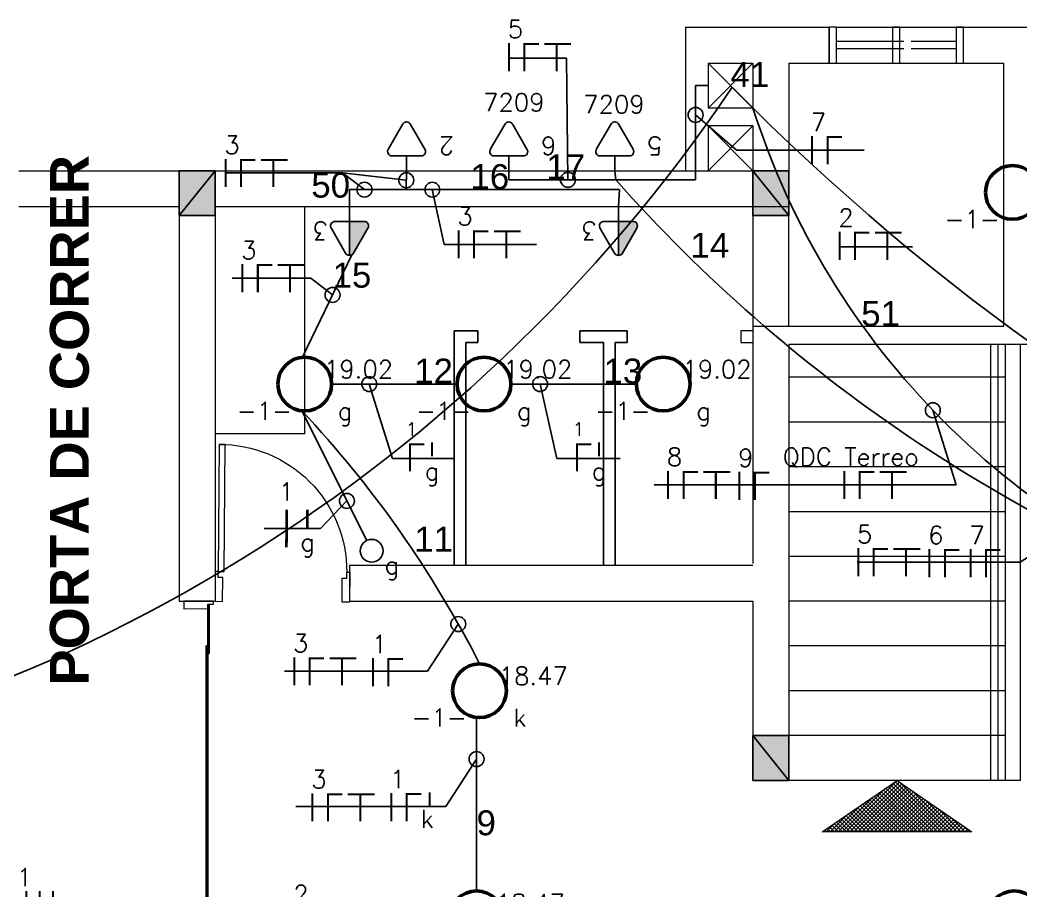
# Model space of a CAD drawing. Header units: millimetres. Extents: x 4360 to 8806, y 1896 to 3880.
# Drawn here: x 4411.66 to 4418.36, y 1907.6 to 1913.43 of the extents above; entities that cross this region are included whole.
import ezdxf
from ezdxf.enums import TextEntityAlignment as Align

# ---------------------------------------------------------------- set-up
doc = ezdxf.new("R2010")
doc.units = ezdxf.units.MM
doc.linetypes.add('ACAD_ISO03W100', pattern=[30, 12, -18])
doc.linetypes.add('Contínuo', pattern=[0])
for name, color, linetype in [('C-EQUIPAMENTOS', 7, 'Continuous'), ('CIRCUITOS', 255, 'Continuous'), ('Codutores', 7, 'Continuous'), ('Eletrodutos', 4, 'Continuous'), ('INTERRUPTORES', 1, 'Continuous')]:
    doc.layers.add(name, color=color, linetype=linetype)
for name, color, linetype, lineweight in [('C-Paredes-Acessorios', 20, 'Continuous', 5), ('C-Peças-Diversos', 7, 'Continuous', 5), ('C-Portas', 7, 'Continuous', 5), ('C-Texto', 4, 'Continuous', 9), ('ILUMINAÇÃO', 1, 'Contínuo', 50), ('TOMADAS', 1, 'Continuous', 25)]:
    doc.layers.add(name, color=color, linetype=linetype, lineweight=lineweight)
doc.layers.add('C-Pilares', color=7, linetype='Continuous', plot=False)
doc.styles.add('BOLD', font='arialbd.ttf')
doc.styles.add('RomanS', font='romans.shx')
doc.styles.get("Standard").update_dxf_attribs({"font": 'arial.ttf'})

# ---------------------------------------------------------------- blocks, each defined once
blk = doc.blocks.new('d9-2')
at = {"layer": 'C-Portas'}
for p, q in [((-0.06, 0.2), (-0.06, 1.05)), ((-0.06, 1.05), (-0.02, 1.05)), ((-0.02, 1.05), (-0.02, 0.2)), ((-0.88, 0.2), (-0.9, 0.2)), ((-0.9, 0.2), (-0.9, 0)), ((-0.88, 0.16), (-0.88, 0.2)), ((-0.85, 0.16), (-0.88, 0.16)), ((-0.85, 0), (-0.85, 0.16)), ((-0.02, 0.2), (-0.06, 0.2)), ((-0.05, 0), (-0.05, 0.16)), ((-0.05, 0.16), (-0.02, 0.16)), ((-0.02, 0.16), (-0.02, 0.2)), ((-0.02, 0.2), (0, 0.2)), ((0, 0.2), (0, 0)), ((-0.9, 0), (-0.85, 0)), ((0, 0), (-0.05, 0))]:
    blk.add_line(p, q, dxfattribs=at)
blk.add_arc((-0.0299, 0.2), 0.8501, 89.32988, 180, dxfattribs=at)
blk = doc.blocks.new('A$C2A3D30EB')
at = {"layer": 'C-Pilares'}
for color, points in [(6, [(0, 0), (24, 30), (0, 30)]), (6, [(24, 30), (0, 30), (0, 0)]), (135, [(24, 30), (0, 0), (24, 0)])]:
    blk.add_hatch(color=color, dxfattribs=at).paths.add_polyline_path(points)
blk.add_line((24, 30), (0, 0), dxfattribs=at)
at = {"layer": 'C-Pilares', "color": 7}
blk.add_lwpolyline([(0, 0), (24, 0), (24, 30), (0, 30)], close=True, dxfattribs=at)
blk = doc.blocks.new('TEMED02')
for p, q in [((-1.617, 1.949), (-0.353, 4.139)), ((0, 1.32), (0, 4.36)), ((0.353, 4.139), (1.631, 1.925)), ((-1.297, 1.32), (1.28, 1.32)), ((0, 0), (0, 1.32))]:
    blk.add_line(p, q)
for centre, start, end in [((0, 3.967), 26.04787, 153.95213), ((-1.302, 1.713), 143.13324, 270.77697), ((1.3, 1.713), 267.18113, 32.56886)]:
    blk.add_arc(centre, 0.393, start, end)
at = {"linetype": 'Continuous'}
for points in [[(0, 4.36), (1.631, 1.925), (0.208, 4.3)], [(1.631, 1.925), (0, 4.36), (1.693, 1.721)], [(0, 1.32), (1.693, 1.721), (0, 4.36)], [(0.353, 4.139), (0.208, 4.3), (1.631, 1.925)], [(1.693, 1.721), (0, 1.32), (1.64, 1.516)], [(1.28, 1.32), (1.64, 1.516), (0, 1.32)], [(1.64, 1.516), (1.28, 1.32), (1.487, 1.367)]]:
    blk.add_solid(points, dxfattribs=at)
at = {"style": 'RomanS', "flags": 8}
for tag, p in [('020', (-4.961, 2.195)), ('001', (3.391, 2.166))]:
    blk.add_attdef(tag, text='', height=1.6, dxfattribs=at).set_placement(p, align=Align.MIDDLE_CENTER)
blk = doc.blocks.new('TEBAI01')
for p, q in [((-1.617, 1.949), (-0.353, 4.139)), ((0.353, 4.139), (1.631, 1.925)), ((-1.297, 1.32), (1.28, 1.32)), ((0, 0), (0, 1.32))]:
    blk.add_line(p, q)
for centre, start, end in [((0, 3.967), 26.04787, 153.95213), ((-1.302, 1.713), 143.13324, 270.77697), ((1.3, 1.713), 267.18113, 32.56886)]:
    blk.add_arc(centre, 0.393, start, end)
at = {"style": 'RomanS', "flags": 8}
for tag, p in [('020', (-5.031, 2.198)), ('001', (3.561, 2.226))]:
    blk.add_attdef(tag, text='', height=1.6, dxfattribs=at).set_placement(p, align=Align.MIDDLE_CENTER)
blk = doc.blocks.new('FRR')
at = {"const_width": 0.24}
for points in [[(0.12, 1.68), (0.12, -1.68)], [(1.72, 1.68), (1.72, 0)], [(3.32, 1.68), (3.32, 0)]]:
    blk.add_lwpolyline(points, dxfattribs=at)
at = {"style": 'RomanS', "flags": 8}
for tag, p in [('001', (-0.1, 3.31)), ('009', (1.63, -1.63)), ('030', (3.37, -1.63))]:
    blk.add_attdef(tag, text='', height=1.6, dxfattribs=at).set_placement(p, align=Align.MIDDLE_CENTER)
blk = doc.blocks.new('A$C0BD3781F')
blk.add_circle((0.36, 0.36), 0.36)
at = {"style": 'RomanS', "flags": 8}
for tag, p in [('001', (0.188, 0.472)), ('009', (0.502, 0.474)), ('020', (0.356, 0.232))]:
    blk.add_attdef(tag, text='', height=0.16, dxfattribs=at).set_placement(p, align=Align.MIDDLE_CENTER)
blk = doc.blocks.new('Ir1s01')
blk.add_circle((0, 1.017), 1.017)
at = {"style": 'RomanS', "flags": 8}
blk.add_attdef('009', text='', height=1.6, dxfattribs=at).set_placement((1.811, 2.295), align=Align.MIDDLE_CENTER)
blk = doc.blocks.new('FNT')
at = {"const_width": 0.24}
for points in [[(0.12, 1.68), (0.12, -1.68)], [(1.84, 1.56), (3.68, 1.56)], [(1.96, 1.44), (1.96, -1.68)], [(4.32, 1.56), (7.52, 1.56)], [(5.8, 1.44), (5.8, -1.68)]]:
    blk.add_lwpolyline(points, dxfattribs=at)
at = {"style": 'RomanS', "flags": 8}
blk.add_attdef('001', text='', height=1.6, dxfattribs=at).set_placement((0.89, 3.34), align=Align.MIDDLE_CENTER)
blk = doc.blocks.new('A$C27EA2FDF')
at = {"const_width": 0.009}
for points in [[(0.0398, 0.126), (0.0398, 0)], [(0.1043, 0.1215), (0.1733, 0.1215)], [(0.1088, 0.117), (0.1088, 0)]]:
    blk.add_lwpolyline(points, dxfattribs=at)
at = {"style": 'RomanS', "flags": 8}
blk.add_attdef('001', text='', height=0.06, dxfattribs=at).set_placement((0.0686, 0.1884), align=Align.MIDDLE_CENTER)
blk = doc.blocks.new('FRRR')
at = {"const_width": 0.24}
blk.add_lwpolyline([(1.72, 1.68), (1.72, 0)], dxfattribs=at)
at = {"style": 'RomanS', "flags": 8}
blk.add_attdef('009', text='', height=1.6, dxfattribs=at).set_placement((1.72, -1.67), align=Align.MIDDLE_CENTER)
blk = doc.blocks.new('A$C3508442B')
at = {"const_width": 0.024}
for points in [[(0.2619, 0.2242), (0.5919, 0.1608)], [(0.2272, 0.0435), (0.3922, 0.0118)]]:
    blk.add_lwpolyline(points, dxfattribs=at)
at = {"style": 'RomanS', "flags": 8}
for tag, p in [('009', (0.6337, 0.3286)), ('001', (0.1047, 0.2577))]:
    blk.add_attdef(tag, text='', height=0.16, rotation=79, dxfattribs=at).set_placement(p, align=Align.MIDDLE_CENTER)

msp = doc.modelspace()

# ---------------------------------------------------------------- hatches: boundary and pattern name
at = {"layer": 'C-EQUIPAMENTOS'}
h = msp.add_hatch(dxfattribs=at)
h.set_pattern_fill('ANSI37', color=256, scale=0.15, style=0)
h.set_pattern_definition([(135, (4671.04488, 1403.849587), (0.01325825215, 0.01325825215), []), (45, (4671.04488, 1403.849587), (0.01325825215, -0.01325825215), [])])
h.paths.add_polyline_path([(4418.02946, 1907.99351), (4417.02946, 1907.99351), (4417.52946, 1908.33768)])

# ---------------------------------------------------------------- linework, layer by layer
for p, q in [((4412.9146, 1906.85795), (4412.9146, 1909.51795)), ((4412.9146, 1906.85795), (4412.9146, 1909.51782)), ((4412.9246, 1909.18788), (4412.9246, 1909.51788)), ((4412.9046, 1907.13788), (4412.9046, 1909.23788)), ((4412.9146, 1909.23788), (4412.9046, 1909.23788)), ((4412.9246, 1909.18788), (4412.9146, 1909.18788)), ((4412.9046, 1908.18788), (4412.9146, 1908.18788))]:
    msp.add_line(p, q)
at = {"layer": 'C-EQUIPAMENTOS', "lineweight": 20}
msp.add_lwpolyline([(4418.02946, 1907.99351), (4417.02946, 1907.99351), (4417.52946, 1908.33768), (4418.02946, 1907.99351)], dxfattribs=at)
at = {"layer": 'C-Paredes-Acessorios'}
for p, q in [((4416.11446, 1913.37768), (4417.07446, 1913.37768)), ((4416.11446, 1913.37768), (4416.11446, 1912.41768)), ((4417.07446, 1913.13768), (4417.07446, 1913.37768)), ((4417.07446, 1913.13768), (4417.07446, 1913.37768)), ((4417.07446, 1913.13768), (4417.07446, 1913.37768)), ((4417.07446, 1913.13768), (4417.07446, 1913.37768)), ((4417.07446, 1913.13768), (4417.07446, 1913.37768)), ((4417.07446, 1913.13768), (4417.07446, 1913.37768)), ((4417.07446, 1913.13768), (4417.07446, 1913.37768)), ((4417.07446, 1913.13768), (4417.07446, 1913.37768)), ((4417.07446, 1913.13768), (4417.07446, 1913.37768)), ((4417.07446, 1913.13768), (4417.07446, 1913.37768)), ((4417.07446, 1913.13768), (4417.07446, 1913.37768)), ((4417.07446, 1913.13768), (4417.07446, 1913.37768)), ((4417.07446, 1913.13768), (4417.07446, 1913.37768)), ((4417.07446, 1913.13768), (4417.07446, 1913.37768)), ((4417.07446, 1913.13768), (4417.07446, 1913.37768)), ((4417.07446, 1913.13768), (4417.07446, 1913.37768)), ((4417.07446, 1913.13768), (4417.07446, 1913.37768)), ((4417.09946, 1913.37768), (4417.09946, 1913.37768)), ((4417.09946, 1913.37768), (4417.09946, 1913.37768)), ((4417.09946, 1913.37768), (4417.09946, 1913.37768)), ((4417.09946, 1913.37768), (4417.09946, 1913.37768)), ((4417.09946, 1913.37768), (4417.09946, 1913.37768)), ((4417.09946, 1913.37768), (4417.09946, 1913.37768)), ((4417.12446, 1913.37768), (4417.97446, 1913.37768)), ((4417.97446, 1913.37768), (4418.63446, 1913.37768)), ((4417.97446, 1913.13768), (4417.97446, 1913.37768)), ((4417.97446, 1913.13768), (4417.97446, 1913.37768)), ((4417.97446, 1913.13768), (4417.97446, 1913.37768)), ((4417.97446, 1913.13768), (4417.97446, 1913.37768)), ((4417.97446, 1913.13768), (4417.97446, 1913.37768)), ((4417.97446, 1913.13768), (4417.97446, 1913.37768)), ((4417.14946, 1913.28268), (4417.12446, 1913.28268)), ((4417.14946, 1913.23268), (4417.12446, 1913.23268)), ((4416.26446, 1913.13768), (4416.56446, 1913.13768)), ((4416.26446, 1913.13768), (4416.26446, 1912.83768)), ((4416.26446, 1913.13768), (4416.56446, 1912.83768)), ((4416.56446, 1913.13768), (4416.26446, 1912.83768)), ((4416.56446, 1913.13768), (4416.56446, 1912.83768)), ((4416.80446, 1913.13768), (4416.80446, 1912.17768)), ((4416.80446, 1913.13768), (4417.07446, 1913.13768)), ((4417.09946, 1913.13768), (4417.09946, 1913.13768)), ((4417.12446, 1913.13768), (4417.97446, 1913.13768)), ((4417.97446, 1913.13768), (4418.24446, 1913.13768)), ((4418.24446, 1911.37768), (4418.24446, 1913.13768)), ((4416.56446, 1912.83768), (4416.26446, 1912.83768)), ((4416.56446, 1912.71768), (4416.26446, 1912.71768)), ((4416.26446, 1912.71768), (4416.26446, 1912.41768)), ((4416.26446, 1912.71768), (4416.56446, 1912.41768)), ((4416.56446, 1912.71768), (4416.26446, 1912.41768)), ((4416.56446, 1912.71768), (4416.56446, 1912.41768)), ((4411.64946, 1912.41768), (4416.56446, 1912.41768)), ((4411.64946, 1912.17768), (4412.72446, 1912.17768)), ((4412.96446, 1912.17768), (4416.80446, 1912.17768)), ((4416.56446, 1912.17768), (4416.56446, 1909.79007)), ((4412.72446, 1912.11768), (4412.72446, 1909.53768)), ((4412.96446, 1912.11768), (4412.96446, 1909.53768)), ((4416.56446, 1911.37768), (4418.24446, 1911.37768)), ((4416.56446, 1911.34693), (4416.48496, 1911.34693)), ((4416.48496, 1911.34693), (4416.48496, 1911.26793)), ((4416.48496, 1911.26793), (4416.56446, 1911.26793)), ((4416.80446, 1911.25768), (4419.80446, 1911.25768)), ((4416.80446, 1911.25768), (4416.80446, 1908.33768)), ((4418.15446, 1911.25768), (4418.15446, 1908.33768)), ((4418.20446, 1911.25768), (4418.20446, 1908.33768)), ((4418.25446, 1911.25768), (4418.25446, 1908.33768)), ((4418.35446, 1911.25768), (4418.35446, 1908.33768)), ((4416.80446, 1911.03768), (4418.25446, 1911.03768)), ((4416.80446, 1910.73768), (4418.25446, 1910.73768)), ((4416.80446, 1910.43768), (4418.25446, 1910.43768)), ((4416.80446, 1910.13768), (4418.25446, 1910.13768)), ((4416.80446, 1909.83768), (4418.25446, 1909.83768)), ((4413.86446, 1909.77768), (4416.56446, 1909.77768)), ((4413.86446, 1909.77768), (4413.86446, 1909.53768)), ((4412.72446, 1909.53768), (4412.96446, 1909.53768)), ((4413.86446, 1909.53768), (4416.56446, 1909.53768)), ((4416.21446, 1909.53768), (4416.56446, 1909.53768)), ((4416.56446, 1909.53768), (4416.56446, 1908.57768)), ((4416.56446, 1909.53768), (4416.56446, 1908.68768)), ((4418.25446, 1909.53768), (4416.80446, 1909.53768)), ((4418.25446, 1909.23768), (4416.80446, 1909.23768)), ((4418.25446, 1908.93768), (4416.80446, 1908.93768)), ((4418.25446, 1908.63768), (4416.80446, 1908.63768)), ((4418.35446, 1908.33768), (4416.80446, 1908.33768))]:
    msp.add_line(p, q, dxfattribs=at)
at = {"layer": 'C-Paredes-Acessorios', "linetype": 'ACAD_ISO03W100'}
for p, q in [((4417.57446, 1913.28268), (4417.12446, 1913.28268)), ((4417.92446, 1913.28268), (4417.62446, 1913.28268)), ((4417.57446, 1913.23268), (4417.12446, 1913.23268)), ((4417.92446, 1913.23268), (4417.62446, 1913.23268))]:
    msp.add_line(p, q, dxfattribs=at)
at = {"layer": 'C-Paredes-Acessorios', "color": 3}
msp.add_line((4416.80446, 1911.37768), (4416.80446, 1912.17768), dxfattribs=at)
at = {"layer": 'C-Paredes-Acessorios', "lineweight": 25}
for p, q in [((4414.56446, 1911.34693), (4414.56446, 1909.77768)), ((4414.72325, 1911.34693), (4414.56446, 1911.34693)), ((4414.72325, 1911.26793), (4414.72325, 1911.34693)), ((4415.72296, 1911.34693), (4415.40546, 1911.34693)), ((4415.40546, 1911.34693), (4415.40546, 1911.26793)), ((4415.72296, 1911.26793), (4415.72296, 1911.34693)), ((4414.64375, 1911.26793), (4414.64346, 1909.77768)), ((4414.64375, 1911.26793), (4414.72325, 1911.26793)), ((4415.40546, 1911.26793), (4415.56446, 1911.26793)), ((4415.56446, 1911.26793), (4415.56446, 1909.77768)), ((4415.64346, 1911.26793), (4415.72296, 1911.26793)), ((4415.64346, 1909.77768), (4415.64346, 1911.26793))]:
    msp.add_line(p, q, dxfattribs=at)
at = {"layer": 'C-Paredes-Acessorios', "color": 3}
for points in [[(4417.12446, 1913.13768), (4417.12446, 1913.37768), (4417.07446, 1913.37768), (4417.07446, 1913.13768)], [(4417.54946, 1913.13768), (4417.54946, 1913.37768), (4417.49946, 1913.37768), (4417.49946, 1913.13768)], [(4417.97446, 1913.13768), (4417.97446, 1913.37768), (4417.92446, 1913.37768), (4417.92446, 1913.13768)]]:
    msp.add_lwpolyline(points, close=True, dxfattribs=at)
at = {"layer": 'C-Peças-Diversos'}
for q in [(4413.56446, 1912.17768), (4412.96446, 1910.65795)]:
    msp.add_line((4413.56446, 1910.65795), q, dxfattribs=at)
at = {"layer": 'C-Portas'}
for p, q in [((4412.95446, 1909.53768), (4412.75447, 1909.53634)), ((4412.75447, 1909.53634), (4412.7548, 1909.48634)), ((4412.9146, 1909.51741), (4412.9546, 1909.51768)), ((4412.9148, 1909.48741), (4412.9146, 1909.51741)), ((4412.9546, 1909.51768), (4412.95446, 1909.53768)), ((4412.7548, 1909.48634), (4412.9148, 1909.48741))]:
    msp.add_line(p, q, dxfattribs=at)
at = {"layer": 'CIRCUITOS'}
for p, q in [((4414.93178, 1913.17176), (4415.31766, 1913.17176)), ((4415.32664, 1912.35719), (4415.31766, 1913.17176)), ((4416.45496, 1912.55562), (4416.18087, 1912.79167)), ((4416.45496, 1912.55562), (4417.31075, 1912.55562)), ((4413.03449, 1912.40284), (4413.81833, 1912.40284)), ((4413.96434, 1912.29122), (4413.81833, 1912.40284)), ((4414.24432, 1912.35445), (4413.81833, 1912.40284)), ((4414.49792, 1911.92532), (4414.41853, 1912.29122)), ((4414.49792, 1911.92532), (4415.11594, 1911.92532)), ((4417.14489, 1911.90909), (4417.63337, 1911.90909)), ((4413.07931, 1911.69846), (4413.60455, 1911.69846)), ((4413.75056, 1911.58683), (4413.60455, 1911.69846)), ((4414.15209, 1910.49289), (4413.99648, 1910.99007)), ((4415.25129, 1910.49289), (4415.14, 1910.99007)), ((4414.15209, 1910.49289), (4414.55767, 1910.49289)), ((4415.25129, 1910.49289), (4415.67506, 1910.49289)), ((4415.90295, 1910.31487), (4417.6641, 1910.31487)), ((4413.66938, 1910.02385), (4413.8467, 1910.20809)), ((4413.29364, 1910.02385), (4413.66938, 1910.02385)), ((4418.35446, 1909.79768), (4418.67213, 1910.00521)), ((4417.26279, 1909.79768), (4418.35446, 1909.79768)), ((4414.38703, 1909.06789), (4414.59247, 1909.38419)), ((4413.42894, 1909.06789), (4414.38703, 1909.06789)), ((4414.50915, 1908.16406), (4414.7146, 1908.48037)), ((4413.50525, 1908.16406), (4414.50915, 1908.16406))]:
    msp.add_line(p, q, dxfattribs=at)
at = {"layer": 'CIRCUITOS', "const_width": 0.0135}
for points in [[(4414.26218, 1910.58739), (4414.36568, 1910.58739)], [(4414.26893, 1910.58064), (4414.26893, 1910.40514)], [(4415.37958, 1910.58739), (4415.48308, 1910.58739)], [(4415.38633, 1910.58064), (4415.38633, 1910.40514)]]:
    msp.add_lwpolyline(points, dxfattribs=at)
at = {"layer": 'CIRCUITOS'}
for centre in [(4416.18087, 1912.79167), (4414.24432, 1912.35445), (4415.32664, 1912.35719), (4413.96434, 1912.29122), (4414.41853, 1912.29122), (4413.75056, 1911.58683), (4413.99648, 1910.99007), (4415.14, 1910.99007), (4417.76954, 1910.81502), (4413.8467, 1910.20809), (4414.59247, 1909.38419), (4414.7146, 1908.48037)]:
    msp.add_circle(centre, 0.05, dxfattribs=at)
at = {"layer": 'Codutores'}
for p, q in [((4417.92507, 1910.31487), (4417.76954, 1910.81502)), ((4417.6641, 1910.31487), (4417.92507, 1910.31487))]:
    msp.add_line(p, q, dxfattribs=at)
at = {"layer": 'Eletrodutos'}
for p, q in [((4416.18087, 1912.35719), (4416.18087, 1912.98768)), ((4416.18087, 1912.98768), (4416.26446, 1912.98768)), ((4414.24626, 1912.41768), (4414.24238, 1912.29122)), ((4414.93005, 1912.41768), (4414.93005, 1912.35719)), ((4415.64608, 1912.35719), (4415.63979, 1912.41768)), ((4414.93005, 1912.35719), (4415.64608, 1912.35719)), ((4415.64608, 1912.35719), (4416.18087, 1912.35719)), ((4413.86446, 1912.17768), (4413.86446, 1912.29122)), ((4413.86446, 1912.29122), (4414.24238, 1912.29122)), ((4414.24238, 1912.29122), (4415.67159, 1912.29122)), ((4415.67159, 1912.29122), (4415.66446, 1912.17768)), ((4413.54905, 1911.16941), (4413.88009, 1911.85516)), ((4413.74446, 1910.99007), (4414.58446, 1910.99007)), ((4414.94446, 1910.99007), (4415.78446, 1910.99007)), ((4413.54554, 1910.81107), (4413.9791, 1909.94299)), ((4414.7146, 1907.59768), (4414.7146, 1908.75878))]:
    msp.add_line(p, q, dxfattribs=at)
for centre, radius, start, end in [((4407.47685, 1918.99429), 10.78322, 225.579413, 326.081187), ((4427.52403, 1923.93339), 15.59576, 224.62953, 305.930441), ((4421.53269, 1914.42736), 5.21635, 197.743041, 252.129493), ((4423.44419, 1919.28351), 10.42998, 221.611679, 250.321423), ((4408.16136, 1905.76302), 7.38052, 27.034607, 43.154562), ((4412.57345, 1908.73371), 1.9885, 206.055876, 261.647389)]:
    msp.add_arc(centre, radius, start, end, dxfattribs=at)

# ---------------------------------------------------------------- block references
at = {"layer": 'C-Paredes-Acessorios', "yscale": 0.01, "zscale": 0.01}
for p, xscale in [((4412.72446, 1912.11768), 0.01), ((4416.80446, 1912.11768), -0.01), ((4416.80446, 1908.33768), -0.01)]:
    msp.add_blockref('A$C2A3D30EB', p, dxfattribs=dict(at, xscale=xscale))
at = {"layer": 'C-Portas', "linetype": 'Continuous', "xscale": -1, "rotation": 359.6149070250856}
msp.add_blockref('d9-2', (4412.96446, 1909.53639), dxfattribs=at)
at = {"layer": 'CIRCUITOS', "lineweight": 30}
ref = msp.add_blockref('FNT', (4414.92503, 1913.17851), dxfattribs=dict(at, xscale=0.05624999999918144, yscale=0.05624999999918144, zscale=0.05624999999918144))
ref.add_attrib('001', '5', dxfattribs={"layer": '0', "height": 0.12, "style": 'RomanS', "flags": 8}).set_placement((4414.97496, 1913.36654), align=Align.MIDDLE_CENTER)
at = {"layer": 'CIRCUITOS'}
ref = msp.add_blockref('A$C27EA2FDF', (4416.90153, 1912.46112), dxfattribs=dict(at, xscale=1.5, yscale=1.5, zscale=1.5))
ref.add_attrib('001', '7', dxfattribs={"layer": '0', "height": 0.12, "style": 'RomanS', "flags": 8}).set_placement((4417.00439, 1912.74365), align=Align.MIDDLE_CENTER)
at = {"layer": 'CIRCUITOS', "lineweight": 30}
ref = msp.add_blockref('FNT', (4413.02774, 1912.40284), dxfattribs=dict(at, xscale=0.05624999999918144, yscale=0.05624999999918144, zscale=0.05624999999918144))
ref.add_attrib('001', '3', dxfattribs={"layer": '0', "height": 0.12, "style": 'RomanS', "flags": 8}).set_placement((4413.07767, 1912.59087), align=Align.MIDDLE_CENTER)
ref = msp.add_blockref('FNT', (4414.58755, 1911.92532), dxfattribs=dict(at, xscale=0.05624999999918144, yscale=0.05624999999918144, zscale=0.05624999999918144))
ref.add_attrib('001', '3', dxfattribs={"layer": '0', "height": 0.12, "style": 'RomanS', "flags": 8}).set_placement((4414.63748, 1912.11335), align=Align.MIDDLE_CENTER)
ref = msp.add_blockref('FNT', (4417.13814, 1911.91584), dxfattribs=dict(at, xscale=0.05624999999918144, yscale=0.05624999999918144, zscale=0.05624999999918144))
ref.add_attrib('001', '2', dxfattribs={"layer": '0', "height": 0.12, "style": 'RomanS', "flags": 8}).set_placement((4417.18807, 1912.10387), align=Align.MIDDLE_CENTER)
ref = msp.add_blockref('FNT', (4413.1402, 1911.69846), dxfattribs=dict(at, xscale=0.05624999999918144, yscale=0.05624999999918144, zscale=0.05624999999918144))
ref.add_attrib('001', '3', dxfattribs={"layer": '0', "height": 0.12, "style": 'RomanS', "flags": 8}).set_placement((4413.19013, 1911.88649), align=Align.MIDDLE_CENTER)
at = {"layer": 'CIRCUITOS'}
ref = msp.add_blockref('FRRR', (4414.32029, 1910.50574), dxfattribs=dict(at, xscale=0.05624999999999999, yscale=0.05624999999999999, zscale=0.05624999999999999))
ref.add_attrib('009', 'g', dxfattribs={"layer": '0', "height": 0.12, "style": 'RomanS'}).set_placement((4414.41701, 1910.40802), align=Align.MIDDLE_CENTER)
ref = msp.add_blockref('FRRR', (4415.43769, 1910.50574), dxfattribs=dict(at, xscale=0.05624999999999999, yscale=0.05624999999999999, zscale=0.05624999999999999))
ref.add_attrib('009', 'g', dxfattribs={"layer": '0', "height": 0.12, "style": 'RomanS'}).set_placement((4415.5344, 1910.40802), align=Align.MIDDLE_CENTER)
at = {"layer": 'CIRCUITOS', "lineweight": 30}
ref = msp.add_blockref('FNT', (4415.99037, 1910.31487), dxfattribs=dict(at, xscale=0.05624999999918144, yscale=0.05624999999918144, zscale=0.05624999999918144))
ref.add_attrib('001', '8', dxfattribs={"layer": '0', "height": 0.12, "style": 'RomanS', "flags": 8}).set_placement((4416.0403, 1910.5029), align=Align.MIDDLE_CENTER)
at = {"layer": 'CIRCUITOS'}
ref = msp.add_blockref('A$C27EA2FDF', (4416.41451, 1910.21426), dxfattribs=dict(at, xscale=1.5, yscale=1.5, zscale=1.5))
ref.add_attrib('001', '9', dxfattribs={"layer": '0', "height": 0.12, "style": 'RomanS', "flags": 8}).set_placement((4416.51737, 1910.49679), align=Align.MIDDLE_CENTER)
at = {"layer": 'CIRCUITOS', "lineweight": 30}
ref = msp.add_blockref('FNT', (4417.1701, 1910.31487), dxfattribs=dict(at, xscale=0.05624999999918144, yscale=0.05624999999918144, zscale=0.05624999999918144))
ref.add_attrib('001', 'QDC Terreo', dxfattribs={"layer": '0', "height": 0.12, "style": 'RomanS', "flags": 8}).set_placement((4417.22003, 1910.5029), align=Align.MIDDLE_CENTER)
ref = msp.add_blockref('A$C3508442B', (4413.64692, 1910.30972), dxfattribs=dict(at, xscale=-0.7499999999999991, yscale=0.7499999999999996, zscale=0.7499999999999996, rotation=78.7512890459185))
ref.add_attrib('009', 'g', dxfattribs={"layer": '0', "height": 0.12, "rotation": 359.751289, "style": 'RomanS', "flags": 8}).set_placement((4413.5835, 1909.93247), align=Align.MIDDLE_CENTER)
ref.add_attrib('001', '1', dxfattribs={"layer": '0', "height": 0.12, "rotation": 359.751289, "style": 'RomanS', "flags": 8}).set_placement((4413.44204, 1910.27041), align=Align.MIDDLE_CENTER)
ref = msp.add_blockref('FNT', (4417.26279, 1909.79768), dxfattribs=dict(at, xscale=0.05624999999918144, yscale=0.05624999999918144, zscale=0.05624999999918144))
ref.add_attrib('001', '5', dxfattribs={"layer": '0', "height": 0.12, "style": 'RomanS', "flags": 8}).set_placement((4417.31272, 1909.98571), align=Align.MIDDLE_CENTER)
at = {"layer": 'CIRCUITOS'}
ref = msp.add_blockref('A$C27EA2FDF', (4417.68693, 1909.69708), dxfattribs=dict(at, xscale=1.5, yscale=1.5, zscale=1.5))
ref.add_attrib('001', '6', dxfattribs={"layer": '0', "height": 0.12, "style": 'RomanS', "flags": 8}).set_placement((4417.78979, 1909.97961), align=Align.MIDDLE_CENTER)
ref = msp.add_blockref('A$C27EA2FDF', (4417.96211, 1909.69708), dxfattribs=dict(at, xscale=1.5, yscale=1.5, zscale=1.5))
ref.add_attrib('001', '7', dxfattribs={"layer": '0', "height": 0.12, "style": 'RomanS', "flags": 8}).set_placement((4418.06497, 1909.97961), align=Align.MIDDLE_CENTER)
at = {"layer": 'CIRCUITOS', "lineweight": 30}
ref = msp.add_blockref('FNT', (4413.48745, 1909.06789), dxfattribs=dict(at, xscale=0.05624999999918144, yscale=0.05624999999918144, zscale=0.05624999999918144))
ref.add_attrib('001', '3', dxfattribs={"layer": '0', "height": 0.12, "style": 'RomanS', "flags": 8}).set_placement((4413.53738, 1909.25592), align=Align.MIDDLE_CENTER)
at = {"layer": 'CIRCUITOS'}
ref = msp.add_blockref('A$C27EA2FDF', (4413.96182, 1908.96728), dxfattribs=dict(at, xscale=1.5, yscale=1.5, zscale=1.5))
ref.add_attrib('001', '1', dxfattribs={"layer": '0', "height": 0.12, "style": 'RomanS', "flags": 8}).set_placement((4414.06467, 1909.24981), align=Align.MIDDLE_CENTER)
at = {"layer": 'CIRCUITOS', "lineweight": 30}
ref = msp.add_blockref('FNT', (4413.60957, 1908.15731), dxfattribs=dict(at, xscale=0.05624999999918144, yscale=0.05624999999918144, zscale=0.05624999999918144))
ref.add_attrib('001', '3', dxfattribs={"layer": '0', "height": 0.12, "style": 'RomanS', "flags": 8}).set_placement((4413.6595, 1908.34535), align=Align.MIDDLE_CENTER)
at = {"layer": 'CIRCUITOS'}
ref = msp.add_blockref('A$C27EA2FDF', (4414.08394, 1908.06346), dxfattribs=dict(at, xscale=1.5, yscale=1.5, zscale=1.5))
ref.add_attrib('001', '1', dxfattribs={"layer": '0', "height": 0.12, "style": 'RomanS', "flags": 8}).set_placement((4414.1868, 1908.34599), align=Align.MIDDLE_CENTER)
ref = msp.add_blockref('FRRR', (4414.30332, 1908.16406), dxfattribs=dict(at, xscale=0.05624999999999999, yscale=0.05624999999999999, zscale=0.05624999999999999))
ref.add_attrib('009', 'k', dxfattribs={"layer": '0', "height": 0.12, "style": 'RomanS'}).set_placement((4414.38504, 1908.08099), align=Align.MIDDLE_CENTER)
ref = msp.add_blockref('FRR', (4411.6933, 1907.50258), dxfattribs=dict(at, xscale=0.05624999999999999, yscale=0.05624999999999999, zscale=0.05624999999999999))
ref.add_attrib('001', '1', dxfattribs={"layer": '0', "height": 0.12, "style": 'RomanS'}).set_placement((4411.68773, 1907.68877), align=Align.MIDDLE_CENTER)
ref.add_attrib('009', 'a', dxfattribs={"layer": '0', "height": 0.12, "style": 'RomanS'}).set_placement((4411.78517, 1907.41088), align=Align.MIDDLE_CENTER)
ref.add_attrib('030', 'b', dxfattribs={"layer": '0', "height": 0.12, "style": 'RomanS'}).set_placement((4411.8826, 1907.41088), align=Align.MIDDLE_CENTER)
at = {"layer": 'CIRCUITOS', "lineweight": 30}
ref = msp.add_blockref('FNT', (4413.48928, 1907.38816), dxfattribs=dict(at, xscale=0.05624999999918144, yscale=0.05624999999918144, zscale=0.05624999999918144))
ref.add_attrib('001', '2', dxfattribs={"layer": '0', "height": 0.12, "style": 'RomanS', "flags": 8}).set_placement((4413.53921, 1907.57619), align=Align.MIDDLE_CENTER)
at = {"layer": 'ILUMINAÇÃO'}
ref = msp.add_blockref('A$C0BD3781F', (4418.12226, 1912.45312), dxfattribs=dict(at, xscale=-0.5, yscale=0.5, zscale=0.5, rotation=180))
ref.add_attrib('020', '18.47', dxfattribs={"layer": '0', "height": 0.12, "style": 'RomanS', "flags": 8}).set_placement((4418.66253, 1912.37214), align=Align.MIDDLE_CENTER)
ref.add_attrib('009', 'sensor', dxfattribs={"layer": '0', "height": 0.12, "style": 'RomanS', "flags": 8}).set_placement((4418.71177, 1912.09312), align=Align.MIDDLE_CENTER)
ref.add_attrib('001', '-1-', dxfattribs={"layer": '0', "height": 0.12, "style": 'RomanS', "flags": 8}).set_placement((4418.03224, 1912.09312), align=Align.MIDDLE_CENTER)
ref = msp.add_blockref('A$C0BD3781F', (4413.38449, 1911.17007), dxfattribs=dict(at, xscale=-0.5, yscale=0.5, zscale=0.5, rotation=180))
ref.add_attrib('020', '19.02', dxfattribs={"layer": '0', "height": 0.12, "style": 'RomanS', "flags": 8}).set_placement((4413.92475, 1911.08908), align=Align.MIDDLE_CENTER)
ref.add_attrib('009', 'g', dxfattribs={"layer": '0', "height": 0.12, "style": 'RomanS', "flags": 8}).set_placement((4413.83446, 1910.81007), align=Align.MIDDLE_CENTER)
ref.add_attrib('001', '-1-', dxfattribs={"layer": '0', "height": 0.12, "style": 'RomanS', "flags": 8}).set_placement((4413.29446, 1910.81007), align=Align.MIDDLE_CENTER)
ref = msp.add_blockref('A$C0BD3781F', (4414.58449, 1911.17007), dxfattribs=dict(at, xscale=-0.5, yscale=0.5, zscale=0.5, rotation=180))
ref.add_attrib('020', '19.02', dxfattribs={"layer": '0', "height": 0.12, "style": 'RomanS', "flags": 8}).set_placement((4415.12475, 1911.08908), align=Align.MIDDLE_CENTER)
ref.add_attrib('009', 'g', dxfattribs={"layer": '0', "height": 0.12, "style": 'RomanS', "flags": 8}).set_placement((4415.03446, 1910.81007), align=Align.MIDDLE_CENTER)
ref.add_attrib('001', '-1-', dxfattribs={"layer": '0', "height": 0.12, "style": 'RomanS', "flags": 8}).set_placement((4414.49446, 1910.81007), align=Align.MIDDLE_CENTER)
ref = msp.add_blockref('A$C0BD3781F', (4415.78449, 1911.17007), dxfattribs=dict(at, xscale=-0.5, yscale=0.5, zscale=0.5, rotation=180))
ref.add_attrib('020', '19.02', dxfattribs={"layer": '0', "height": 0.12, "style": 'RomanS', "flags": 8}).set_placement((4416.32475, 1911.08908), align=Align.MIDDLE_CENTER)
ref.add_attrib('009', 'g', dxfattribs={"layer": '0', "height": 0.12, "style": 'RomanS', "flags": 8}).set_placement((4416.23446, 1910.81007), align=Align.MIDDLE_CENTER)
ref.add_attrib('001', '-1-', dxfattribs={"layer": '0', "height": 0.12, "style": 'RomanS', "flags": 8}).set_placement((4415.69446, 1910.81007), align=Align.MIDDLE_CENTER)
ref = msp.add_blockref('A$C0BD3781F', (4414.55449, 1909.11768), dxfattribs=dict(at, xscale=-0.5, yscale=0.5, zscale=0.5, rotation=180))
ref.add_attrib('020', '18.47', dxfattribs={"layer": '0', "height": 0.12, "style": 'RomanS', "flags": 8}).set_placement((4415.09475, 1909.0367), align=Align.MIDDLE_CENTER)
ref.add_attrib('009', 'k', dxfattribs={"layer": '0', "height": 0.12, "style": 'RomanS', "flags": 8}).set_placement((4415.00446, 1908.75768), align=Align.MIDDLE_CENTER)
ref.add_attrib('001', '-1-', dxfattribs={"layer": '0', "height": 0.12, "style": 'RomanS', "flags": 8}).set_placement((4414.46446, 1908.75768), align=Align.MIDDLE_CENTER)
ref = msp.add_blockref('A$C0BD3781F', (4414.53462, 1907.59768), dxfattribs=dict(at, xscale=-0.5, yscale=0.5, zscale=0.5, rotation=180))
ref.add_attrib('020', '18.47', dxfattribs={"layer": '0', "height": 0.12, "style": 'RomanS', "flags": 8}).set_placement((4415.07489, 1907.5167), align=Align.MIDDLE_CENTER)
ref.add_attrib('009', 'k', dxfattribs={"layer": '0', "height": 0.12, "style": 'RomanS', "flags": 8}).set_placement((4414.9846, 1907.23768), align=Align.MIDDLE_CENTER)
ref.add_attrib('001', '-1-', dxfattribs={"layer": '0', "height": 0.12, "style": 'RomanS', "flags": 8}).set_placement((4414.4446, 1907.23768), align=Align.MIDDLE_CENTER)
ref = msp.add_blockref('A$C0BD3781F', (4418.13462, 1907.59768), dxfattribs=dict(at, xscale=-0.5, yscale=0.5, zscale=0.5, rotation=180))
ref.add_attrib('020', '18.47', dxfattribs={"layer": '0', "height": 0.12, "style": 'RomanS', "flags": 8}).set_placement((4418.67489, 1907.5167), align=Align.MIDDLE_CENTER)
ref.add_attrib('009', 'k', dxfattribs={"layer": '0', "height": 0.12, "style": 'RomanS', "flags": 8}).set_placement((4418.5846, 1907.23768), align=Align.MIDDLE_CENTER)
ref.add_attrib('001', '-1-', dxfattribs={"layer": '0', "height": 0.12, "style": 'RomanS', "flags": 8}).set_placement((4418.0446, 1907.23768), align=Align.MIDDLE_CENTER)
at = {"layer": 'INTERRUPTORES'}
ref = msp.add_blockref('Ir1s01', (4414.01243, 1909.79813), dxfattribs=dict(at, xscale=0.0749999999989086, yscale=0.0749999999989086, zscale=0.0749999999989086))
ref.add_attrib('009', 'g', dxfattribs={"layer": '0', "height": 0.12, "style": 'RomanS', "flags": 8}).set_placement((4414.14826, 1909.779), align=Align.MIDDLE_CENTER)
at = {"layer": 'TOMADAS'}
ref = msp.add_blockref('TEBAI01', (4414.93005, 1912.41768), dxfattribs=dict(at, xscale=0.07500000006984917, yscale=0.07500000006984917, zscale=0.07500000006984917, rotation=359.9999999991153))
ref.add_attrib('001', '6', dxfattribs={"layer": '0', "height": 0.12, "rotation": 180, "style": 'RomanS', "flags": 8}).set_placement((4415.19713, 1912.58466), align=Align.MIDDLE_CENTER)
ref.add_attrib('020', '7209', dxfattribs={"layer": '0', "height": 0.12, "rotation": 0, "style": 'RomanS', "flags": 8}).set_placement((4414.96425, 1912.87577), align=Align.MIDDLE_CENTER)
ref = msp.add_blockref('TEBAI01', (4415.63979, 1912.41768), dxfattribs=dict(at, xscale=0.07500000006984917, yscale=0.07500000006984917, zscale=0.07500000006984917, rotation=359.9999999991153))
ref.add_attrib('001', '5', dxfattribs={"layer": '0', "height": 0.12, "rotation": 180, "style": 'RomanS', "flags": 8}).set_placement((4415.90687, 1912.58466), align=Align.MIDDLE_CENTER)
ref.add_attrib('020', '7209', dxfattribs={"layer": '0', "height": 0.12, "rotation": 0, "style": 'RomanS', "flags": 8}).set_placement((4415.63462, 1912.86211), align=Align.MIDDLE_CENTER)
ref = msp.add_blockref('TEBAI01', (4414.24626, 1912.41768), dxfattribs=dict(at, xscale=0.07500000006984917, yscale=0.07500000006984917, zscale=0.07500000006984917, rotation=359.9999999991153))
ref.add_attrib('001', '2', dxfattribs={"layer": '0', "height": 0.12, "rotation": 180, "style": 'RomanS', "flags": 8}).set_placement((4414.51334, 1912.58466), align=Align.MIDDLE_CENTER)
ref = msp.add_blockref('TEMED02', (4413.86446, 1912.17768), dxfattribs=dict(at, xscale=-0.07500000006984917, yscale=0.07500000006984917, zscale=0.07500000006984917, rotation=180))
ref.add_attrib('001', '3', dxfattribs={"layer": '0', "height": 0.12, "rotation": 180, "style": 'RomanS', "flags": 8}).set_placement((4413.66915, 1912.01521), align=Align.MIDDLE_CENTER)
ref = msp.add_blockref('TEMED02', (4415.66446, 1912.17768), dxfattribs=dict(at, xscale=-0.07500000006984917, yscale=0.07500000006984917, zscale=0.07500000006984917, rotation=180))
ref.add_attrib('001', '3', dxfattribs={"layer": '0', "height": 0.12, "rotation": 180, "style": 'RomanS', "flags": 8}).set_placement((4415.46915, 1912.01521), align=Align.MIDDLE_CENTER)

# ---------------------------------------------------------------- texts
at = {"layer": 'C-Texto', "style": 'BOLD'}
msp.add_text('PORTA DE CORRER', height=0.26, rotation=90, dxfattribs=at).set_placement((4412.11857, 1908.97212))
at = {"layer": 'CIRCUITOS', "style": 'RomanS', "flags": 8}
for p in [(4414.27976, 1910.68767), (4415.39716, 1910.68767)]:
    msp.add_attdef('1', text='', height=0.09, dxfattribs=at).set_placement(p, align=Align.MIDDLE_CENTER)
at = {"layer": 'Eletrodutos', "attachment_point": 1}
for s, insert, char_height in [('41', (4416.41446, 1913.14477), 0.167023), ('17', (4415.18195, 1912.52786), 0.167023), ('16', (4414.67395, 1912.46188), 0.167023), ('50', (4413.60835, 1912.40512), 0.167023), ('14', (4416.14669, 1912.00227), 0.167023), ('15', (4413.75056, 1911.80253), 0.167023), ('51', (4417.29007, 1911.54539), 0.167023), ('12', (4414.29701, 1911.16074), 0.167023), ('13', (4415.56446, 1911.16074), 0.167023), ('11', (4414.29701, 1910.03563), 0.167023), ('9', (4414.7146, 1908.13727), 0.16702)]:
    msp.add_mtext_dynamic_manual_height_columns(s, width=0.2590259, gutter_width=0.83512, heights=[0], dxfattribs=dict(at, insert=insert, char_height=char_height))

doc.saveas('drawing.dxf')
